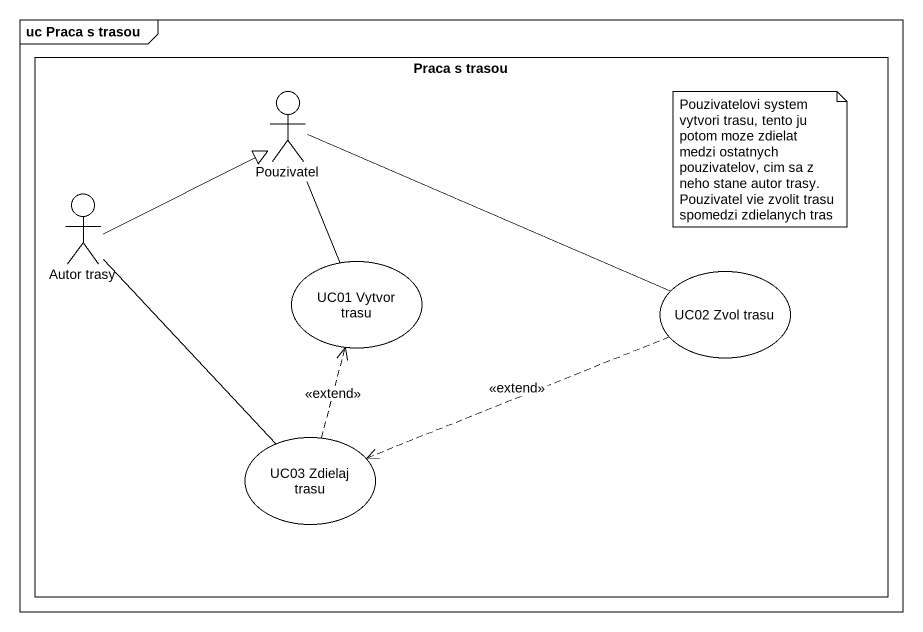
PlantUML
@startuml
mainframe uc Praca s trasou
rectangle "Praca s trasou" as Praca_s_trasou {
  actor Pouzivatel
  actor "Autor trasy" as Autor_trasy
  usecase "UC01 Vytvor trasu" as UC01_Vytvor_trasu
  usecase "UC02 Zvol trasu" as UC02_Zvol_trasu
  usecase "UC03 Zdielaj trasu" as UC03_Zdielaj_trasu
}
Pouzivatel -- UC01_Vytvor_trasu
Pouzivatel -right- UC02_Zvol_trasu
Autor_trasy -right-|> Pouzivatel
Autor_trasy -- UC03_Zdielaj_trasu
UC02_Zvol_trasu .left.> UC03_Zdielaj_trasu : <<extend>>
UC03_Zdielaj_trasu .up.> UC01_Vytvor_trasu : <<extend>>
note as N1
  Pouzivatelovi system vytvori trasu, tento ju potom moze zdielat medzi ostatnych pouzivatelov, cim sa z neho stane autor trasy. Pouzivatel vie zvolit trasu spomedzi zdielanych tras
end note
@enduml
